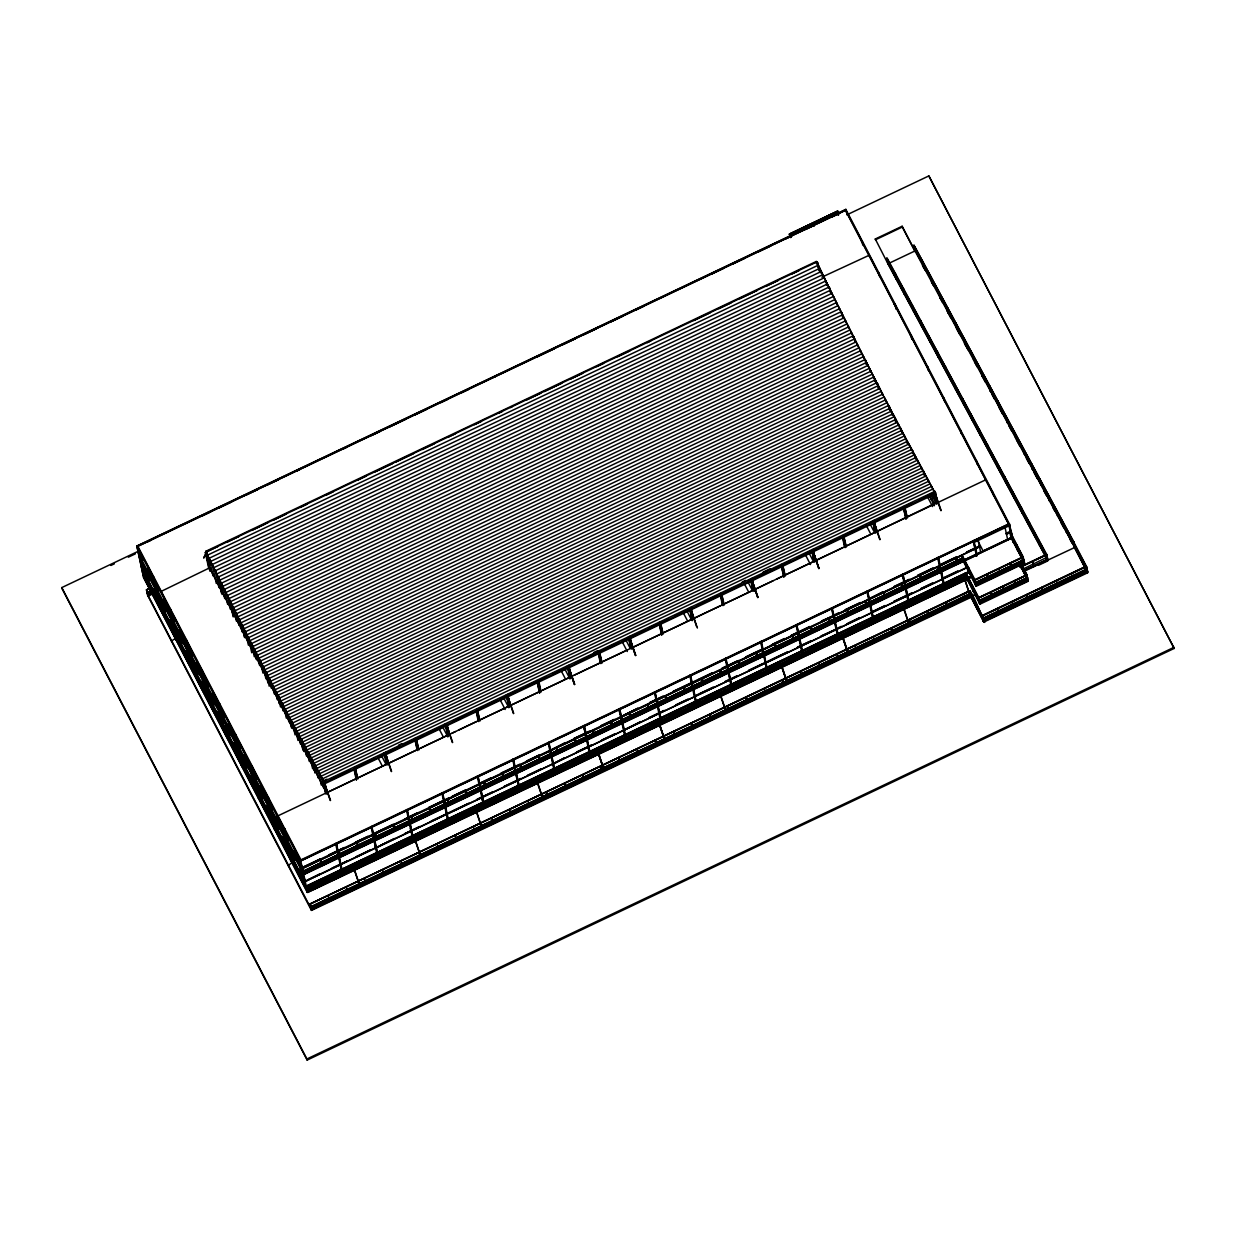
<?xml version="1.0" encoding="UTF-8"?>
<svg xmlns="http://www.w3.org/2000/svg" width="1236" height="1236" viewBox="0 0 1236 1236"><rect width="100%" height="100%" fill="white"/><g stroke="black" fill="none" stroke-linecap="round" stroke-linejoin="round"><path stroke-width="1.5" d="M203.724 557.699L206.412 552.739L203.863 557.992M972.037 576.47L307.131 892.114L143.53 577.336L136.81 546.018L845.841 209.378L1009.596 524.342L300.858 860.951L137.227 546.018M845.98 209.564L136.949 546.204L143.87 578.015L144.612 577.675L141.058 561.082M137.011 546.497L846.042 209.873M137.165 546.683L846.197 210.058M147.918 541.708L151.41 540.055M202.009 516.03L210.723 511.889M219.452 507.749L231.657 501.94M245.624 495.327L257.83 489.518M266.559 485.377L278.764 479.583M296.207 471.302L299.699 469.649M343.314 448.931L346.806 447.277M371.233 435.69L379.946 431.549M388.676 427.409L406.119 419.112M414.848 414.972L427.053 409.178M441.02 402.55L447.988 399.243M461.955 392.615L468.923 389.294M491.387 377.876L495.095 376.872M536.965 357.003L554.408 348.722M563.137 344.566L575.343 338.772M584.072 334.632L596.277 328.838M610.244 322.21L622.45 316.416M636.401 309.788L643.384 306.466M711.426 274.176L723.632 268.366M732.361 264.226L744.566 258.432M758.533 251.804L770.739 246.01M784.69 239.382L791.673 236.076M805.532 229.525L812.608 226.126M831.365 217.258L838.502 213.921M846.861 214.848L928.854 175.914L1174.2 648.421L307.146 1060.086L62.032 588.66L61.8 587.579L138.556 551.132M110.885 565.47L114.376 563.817M128.328 557.189L135.311 553.882M142.835 560.14L139.282 553.311L138.556 553.666L302.341 868.707L962.226 555.412M143.005 571.743L306.188 886.614M142.542 572.314L143.283 571.959L157.482 599.29M143.345 572.253L142.619 572.608L306.018 886.892L969.24 572.052M143.53 577.336L144.257 576.996L212.777 708.707M144.396 577.181L143.67 577.536L307.64 892.191L972.099 576.718M205.686 551.349L206.937 554.269L205.686 551.349L816.285 261.46L817.336 263.484M210.135 570.615L206.118 551.92L816.718 262.017L833.713 297.304M208.76 568.545L205.315 552.507L218.092 546.451M226.821 542.31L239.027 536.517M252.978 529.889L265.199 524.095M266.373 523.523L267.718 522.89M273.913 519.939L286.134 514.145M300.085 507.517L307.069 504.211M326.258 495.095L333.241 491.789M357.652 480.186L366.381 476.045M375.111 471.905L392.554 463.624M396.045 461.97L413.488 453.689M422.202 449.549L434.423 443.739M448.374 437.111L455.358 433.805M474.547 424.69L481.53 421.383M498.973 413.102L502.465 411.449M510.623 407.571L511.967 406.922M526.891 399.846L540.843 393.218M544.334 391.565L561.777 383.284M570.491 379.143L582.712 373.334M596.664 366.721L603.647 363.399M617.598 356.771L629.819 350.978M647.262 342.696L650.754 341.043M693.798 320.603L710.067 312.878M718.796 308.737L731.001 302.944M739.731 298.803L757.174 290.506M765.887 286.366L778.108 280.572M792.06 273.944L799.043 270.638M815.914 262.619L817.259 261.986L817.908 263.206L819.437 270.344M153.882 577.088L153.14 577.444L159.861 608.776L160.603 608.421M205.717 552.631L206.891 552.986L205.717 552.631L209.919 571.171M861.446 241.159L862.187 240.819L862.975 244.496M154.237 577.768L153.496 578.108L160.216 609.441L160.943 609.101L157.791 594.346M817.506 263.098L816.332 262.743L817.506 263.098L819.174 270.885M816.563 263.855L817.908 263.206M207.648 555.088L818.263 265.184M902.156 226.25L902.326 227.038L875.459 239.799L875.289 238.996L902.156 226.25L914.995 250.939L888.128 263.701L888.298 264.489L1047.865 560.866M819.792 268.336L209.193 558.239L217.026 574.802M147.053 590.035L147.795 595.706L146.42 589.85L150.112 588.042M146.806 590.035L150.298 588.382L146.42 589.85M210.723 561.391L821.322 271.487M150.699 590.777L147.424 592.909L150.885 591.117M150.73 590.916L147.393 592.77M152.909 592.09L147.702 594.717L311.626 909.773L310.452 904.304M147.841 594.902L153.079 592.415L147.594 595.319M822.852 274.624L212.252 564.528L226.142 593.357M147.903 595.412L153.14 592.925M972.67 596.509L311.472 910.438L148.057 596.154L151.549 594.501M821.894 277.158L869.093 255.296M213.782 567.664L824.381 277.76M215.311 570.785L825.911 280.881M216.841 573.906L827.44 284.002M1046.32 554.593L887.108 258.046L888.02 263.994L886.645 258.123L1046.676 554.423M913.929 245.176L914.887 251.232M1073.713 541.94L913.976 245.284L1073.543 541.662M902.326 227.038L915.165 251.727L914.146 245.562M218.355 577.011L828.954 287.107M221.507 593.249L217.953 577.691L218.741 577.32M829.356 287.416L828.553 287.787L829.742 288.22L829.356 287.416L830.546 292.963M887.695 260.781L1047.263 557.158L1022.435 569.348M914.563 248.019L1086.923 569.518L983.114 618.803L970.105 593.774M219.884 580.117L830.484 290.213L836.757 303.453M888.159 262.913L1047.773 559.475L1022.883 571.48M914.655 250.336L1074.563 547.316M221.399 583.207L831.998 293.318M170.228 608.514L169.487 608.869L176.207 640.202L176.933 639.846M877.792 272.584L878.518 272.244L879.661 276.601M222.928 586.297L833.527 296.408L845.81 321.731M224.442 589.387L835.042 299.483M896.409 279.583L895.467 273.527M921.902 260.966L923.277 266.837M836.556 302.557L225.956 592.461L241.221 623.67M227.47 595.52L838.07 305.616L875.613 380.75M923.076 266.435L922.334 260.765M839.584 308.676L228.984 598.579L235.211 611.635M230.499 601.638L841.098 311.735M233.218 616.903L230.097 602.318L230.885 601.947L233.619 613.643M233.218 615.837L230.483 603.106L231.286 602.735M841.083 313.218L841.886 312.832M231.997 604.682L842.612 314.778M903.439 289.332L904.814 295.188M931.681 282.441L930.739 276.37M844.111 317.806L233.511 607.71L244.218 629.649M176.485 637.822L171.402 641.051M235.025 610.739L845.625 320.835M904.613 294.801L903.871 289.116M236.524 613.767L847.123 323.863M186.559 639.954L185.833 640.294L192.893 672.307L191.657 662.743M894.122 304.01L894.864 303.67L896.054 309.201M186.172 640.974L186.914 640.619L189.278 651.681M894.478 304.689L895.219 304.334L896.007 308.027M238.023 616.779L848.638 326.876M239.537 619.777L850.136 329.888M851.635 332.886L241.035 622.774L253.164 647.401M911.828 304.921L913.219 310.792M938.696 292.175L940.086 298.031L939.128 291.974M242.534 625.771L853.134 335.868M244.496 637.467L242.132 626.467L242.92 626.096L245.269 636.015M852.732 336.563L853.922 336.964L853.118 337.351M244.481 636.401L242.519 627.239L243.307 626.868M913.002 310.39L912.261 304.72M244.033 628.753L854.632 338.865M245.516 631.735L856.131 341.831M247.015 634.701L857.614 344.798M248.513 637.668L859.113 347.764M921.608 326.381L920.665 320.325M948.475 313.635L947.533 307.563M860.596 350.715L249.996 640.619L281.128 701.832L283.059 710.824M251.495 643.57L862.095 353.666M252.978 646.505L863.578 356.601M202.905 671.38L202.163 671.72L208.884 703.052L209.626 702.712M910.468 335.45L911.21 335.095L912.338 339.452M203.26 672.044L202.519 672.399L209.239 703.732L209.965 703.377M254.461 649.441L865.061 359.537L882.967 395.026M255.914 658.803L254.06 650.136L254.863 649.765M256.068 658.448L254.446 650.893L255.249 650.522M255.945 652.361L866.544 362.457M928.638 336.115L930.013 341.986L929.055 335.914M955.505 323.368L956.88 329.224M257.428 655.281L868.027 365.377M869.511 368.282L258.911 658.185L265.014 670.638M956.664 328.838L955.922 323.168M260.394 661.09L870.994 371.186M261.862 663.979L872.477 374.091M263.345 666.868L873.945 376.965M875.428 379.854L264.813 669.742L276.756 693.411M938.402 357.59L937.46 351.518M963.895 338.973L965.27 344.829M266.296 672.616L876.896 382.727L885.161 399.274M267.841 682.442L265.894 673.326L266.682 672.956L268.629 680.99M876.494 383.438L877.297 383.052L878.472 388.521M268.227 683.184L266.281 674.083L267.069 673.697M876.88 384.18L877.668 383.809L878.842 389.263M267.764 675.489L878.363 385.586M965.069 344.442L964.327 338.757M269.232 678.348L879.831 388.444M219.236 702.805L218.509 703.145L225.57 735.157L226.312 734.802M926.815 366.876L927.541 366.52L928.329 370.213M218.865 703.825L219.591 703.485L220.78 709M927.154 367.54L927.896 367.2L928.684 370.877M270.699 681.19L881.299 391.302M272.167 684.033L882.767 394.129M946.807 373.179L945.849 367.123M973.674 360.433L972.717 354.361M273.635 686.876L884.234 396.972L897.537 423.052M275.103 689.703L885.702 399.8M887.17 402.612L276.555 692.515L292.731 723.941L295.08 734.91M278.023 695.327L888.622 405.439M279.166 703.238L277.621 696.053L278.424 695.667L279.552 703.964M889.024 405.779L888.22 406.15L889.395 406.505L889.024 405.779L889.796 409.363M279.475 698.139L890.074 408.235M280.943 700.936L891.542 411.032M953.821 382.913L955.212 388.784M980.689 370.167L982.064 376.022L981.121 369.966M282.395 703.717L892.995 413.828L916.262 458.34M283.847 706.498L894.447 416.609M954.995 388.382L954.254 382.712M285.3 709.279L895.899 419.375M235.582 734.23L234.855 734.586L241.561 765.903L242.302 765.563M943.145 398.301L943.887 397.946L944.675 401.638M235.937 734.91L235.195 735.25L241.916 766.583L241.854 762.55M286.752 712.044L897.351 422.156M288.204 714.81L898.804 424.906M289.641 717.56L900.241 427.656M963.601 404.373L962.659 398.316M989.094 385.756L990.469 391.627L989.526 385.555M290.815 725.547L289.255 718.286L290.043 717.915L291.974 725.903M899.854 428.382L901.029 428.722L900.225 429.108M291.572 728.097L289.626 718.997L290.414 718.626M901.693 430.406L291.093 720.31L323.909 781.384L326.428 793.141M292.53 723.045L903.145 433.141M293.983 725.779L904.582 435.875M295.419 728.498L906.019 438.595M296.856 731.218L907.456 441.314M970.631 414.122L972.006 419.977L971.048 413.905M998.873 407.231L997.915 401.159M298.293 733.921L908.893 444.018L924.605 473.326L314.006 763.215M299.73 736.625L910.329 446.721M301.167 739.313L911.766 449.41M302.789 749.449L300.781 740.055L301.569 739.669L303.562 747.904M303.16 750.159L301.151 740.75L301.939 740.364M912.539 450.476L911.38 450.151L912.539 450.476L913.358 454.23M251.928 765.656L251.186 766.011L258.262 798.008L258.988 797.668L252.268 766.335L251.541 766.675M302.604 742.002L913.203 452.098M959.847 430.406L960.573 430.051L961.361 433.743M304.025 744.675L914.64 454.786M305.462 747.347L916.061 457.444M979.02 429.711L980.395 435.582L979.453 429.51M1005.888 416.965L1007.263 422.82M306.883 750.005L917.498 460.116M308.32 752.662L918.92 462.774M1007.062 422.434L1006.32 416.764M309.742 755.32L920.341 465.416M311.163 757.962L921.762 468.058M312.584 760.588L923.199 470.7M314.145 770.43L312.198 761.33L312.986 760.959L314.917 772.963M988.8 451.171L987.842 445.115M1015.668 438.425L1014.71 432.353M315.427 765.841L926.027 475.937L934.694 492.391L920.542 466.312M316.849 768.452L927.448 478.548M318.255 771.048L928.869 481.159M268.258 797.081L267.532 797.436L274.253 828.769L274.979 828.414M975.837 461.152L976.564 460.812L977.352 464.489M319.676 773.643L930.275 483.755M321.082 776.239L931.697 486.335M322.503 778.819L933.103 488.915M995.814 460.904L997.189 466.775M1022.682 448.158L1024.057 454.014L1023.114 447.957M935.127 492.948L934.076 490.924L935.328 493.844L324.713 783.748L323.477 780.828L326.968 779.174M398.486 745.215L401.978 743.562M593.883 652.438L597.374 650.785M742.172 582.032L745.663 580.379M763.106 572.098L770.09 568.792M323.909 781.384L934.509 491.495M325.439 792.832L323.106 781.986L324.45 781.353L327.416 793.435M938.016 503.531L935.049 491.449L933.705 492.082L934.354 493.318M326.072 794.068L323.508 782.11L324.311 781.739L327.015 793.311M934.493 492.948L934.91 491.835L934.122 492.206L936.672 504.18M323.925 782.373L330.259 800.542M331.078 778.974L350.267 769.858M353.759 768.205L374.693 758.271M379.931 755.783L399.12 746.668M404.342 744.18L423.546 735.08M427.023 733.411L446.335 724.265L452.376 742.558M453.195 720.99L472.384 711.874M475.875 710.221L496.81 700.287M502.048 697.799L522.982 687.865M526.474 686.212L545.663 677.096M552.631 673.774L568.452 666.281L574.786 684.45M575.312 663.006L594.501 653.906M597.992 652.253L618.927 642.303M624.165 639.815L645.099 629.881M648.591 628.228L667.78 619.112M674.763 615.806L692.206 607.525M697.444 605.037L716.633 595.922M721.87 593.434L741.059 584.319M748.027 581.013L767.216 571.897M770.708 570.244L789.897 561.129M796.88 557.822L816.069 548.707M819.561 547.054L840.495 537.119M843.987 535.451L863.176 526.351M870.159 523.029L889.348 513.929M892.825 512.26L912.029 503.16M918.997 499.838L934.524 492.484M391.318 771.558L385.277 753.249M574.493 684.59L568.575 666.498M635.551 655.59L629.51 637.297L635.845 655.451M696.61 626.606L690.569 608.297M757.853 597.251L751.627 579.313L757.683 597.606M818.912 568.266L812.701 550.329L818.742 568.622M324.682 782.465L323.508 782.11M935.698 492.685L323.755 783.222L323.106 781.986M996.988 466.389L996.247 460.704M328.112 792.029L417.088 749.788M420.58 748.135L448.483 734.879M451.974 733.226L455.466 731.573M458.958 729.92L476.401 721.623M479.892 719.97L539.205 691.805M542.697 690.151L570.599 676.911M574.091 675.242L624.69 651.233M633.419 647.092L720.634 605.671M724.126 604.018L772.979 580.827M776.471 579.159L842.767 547.687M846.258 546.034L874.161 532.778M877.653 531.125L936.857 502.465M1005.594 482.38L1004.652 476.308M1031.087 463.763L1032.462 469.618L1031.504 463.546M275.334 829.093L274.593 829.433L267.888 798.116L268.614 797.761L272.569 816.193M284.604 828.522L283.878 828.862L290.584 860.194L291.325 859.839M992.168 492.577L992.91 492.237L993.698 495.914M1012.608 492.113L1013.999 497.969L1013.041 491.913M1040.867 485.223L1039.909 479.151M1021.013 507.702L1022.388 513.573L1021.446 507.502M1047.881 494.956L1049.256 500.812M1049.055 500.425L1048.313 494.755M291.449 863.13L288.127 865.54M969.812 578.139L307.625 892.531L300.58 860.055L1009.24 523.662L1013.196 542.094M136.81 546.018L300.425 860.781L1009.457 524.141M979.051 539.22L1004.883 526.953M973.953 542.48L1009.379 525.671M320.727 858.696L302.187 867.502L302.774 868.506M329.162 854.694L344.334 847.494M356.153 841.886L367.957 836.278M374.693 833.079L393.249 824.273M410.105 816.27L416.856 813.056M428.66 807.463L448.9 797.853M452.268 796.247L465.771 789.85M491.063 777.83L479.259 783.439L479.599 784.242M501.183 773.025L519.738 764.219M526.474 761.021L539.962 754.609M565.269 742.604L550.375 750.376M573.689 738.603L588.877 731.388M600.681 725.795L614.168 719.383M637.776 708.182L621.214 716.741M649.58 702.573L663.083 696.162M673.203 691.357L711.982 672.94M722.102 668.135L737.274 660.936M745.71 656.934L760.897 649.719M772.701 644.126L784.505 638.518M791.241 635.319L809.796 626.513M821.6 620.905L833.697 615.852M835.088 614.493L838.471 612.901M845.208 609.688L860.395 602.488M882.319 592.075L869.109 599.043M894.122 586.467L909.294 579.267M917.73 575.265L932.902 568.05M941.338 564.049L956.51 556.849M966.629 552.044L979.345 546.018L979.684 546.822L302.387 868.321M320.788 858.943L302.233 867.749L302.557 868.661M329.224 854.941L344.396 847.742M354.516 842.937L368.004 836.525M378.123 831.72L393.295 824.52M405.099 818.912L408.483 817.32M410.167 816.517L418.602 812.515M428.722 807.711L443.894 800.495M452.33 796.494L465.817 790.098M479.305 783.686L491.109 778.077M501.229 773.272L515.01 767.432M526.536 761.268L540.024 754.856M565.315 742.851L550.437 750.623M573.751 738.85L590.607 730.847M600.727 726.042L614.23 719.63M624.35 714.825L637.838 708.429M649.642 702.82L663.129 696.409M673.249 691.604L691.805 682.797M698.541 679.599L712.044 673.187M722.148 668.382L739.02 660.379M745.771 657.181L760.943 649.981M771.063 645.177L784.551 638.765M791.303 635.567L809.843 626.76M821.662 621.152L833.466 615.543M845.269 609.935L860.441 602.735M868.877 598.734L882.365 592.322M894.169 586.729L907.657 580.317M917.776 575.512L932.964 568.313M943.083 563.508L956.571 557.096M966.691 552.291L979.391 546.266M979.638 546.575L301.955 867.935L302.681 867.595L303.948 873.976L303.407 873.049L962.859 559.954L963.4 560.881L962.087 555.165M1006.552 534.06L1006.212 533.257L1010.476 531.233C1015.173 532.33 998.58 536.161 1010.832 532.036L1010.538 531.48M1030.793 529.163L1029.835 523.106M1057.661 516.416L1056.703 510.344M1010.461 532.515L1011.002 537.799M303.114 871.241L962.705 558.039M962.597 558.301L303.144 871.395L962.659 557.899L975.544 582.743M303.577 873.373L980.905 552.538M303.314 873.79L1011.79 537.32L1007.773 539.792M1012.269 537.274L303.299 874.207L1012.67 537.49L1011.295 531.635M1012.099 538L303.809 874.285L140.054 559.197M977.043 555.041L303.793 874.625L139.915 559.506M320.232 873.728L305.354 881.5M332.036 868.12L338.788 864.922M342.156 863.315L347.223 860.92M355.659 856.919L370.831 849.704M394.438 838.502L376.177 847.865M404.558 833.697L419.73 826.482M431.534 820.889L468.645 803.276M477.081 799.259L492.252 792.06M504.056 786.451L515.86 780.858M520.928 778.448L517.544 780.055L517.899 780.858M527.664 775.25L541.167 768.838M564.775 757.637L553.249 763.802M576.579 752.029L591.75 744.814M601.87 740.024L615.358 733.612M640.665 721.608L624.087 730.167M649.085 717.591L664.273 710.391M676.077 704.783L687.88 699.19M696.316 695.173L713.172 687.17M724.976 681.561L736.78 675.968M748.583 670.36L763.771 663.16M767.139 661.554L787.378 651.944M797.498 647.139L810.986 640.727M821.106 635.937L836.571 629.279M837.977 627.919L841.345 626.328M848.097 623.114L859.901 617.521M873.388 611.109L885.192 605.501M893.628 601.499L912.168 592.693M920.604 588.691L932.407 583.083M944.211 577.475L957.715 571.078M299.344 869.062L305.57 881.021L304.89 881.67L966.428 567.633M308.49 879.584L320.294 873.976M332.098 868.367L338.834 865.169M342.217 863.562L347.27 861.168M355.705 857.166L370.877 849.951M380.997 845.146L394.5 838.75M404.605 833.945L419.792 826.745M429.912 821.94L446.768 813.921M453.519 810.723L468.691 803.524M477.127 799.522L492.299 792.307M504.118 786.699L515.922 781.106M527.726 775.497L541.213 769.086M564.821 757.884L553.311 764.049M576.625 752.276L591.812 745.076M601.932 740.271L615.42 733.86M625.54 729.055L640.712 721.855M649.147 717.853L664.319 710.638M676.123 705.03L687.927 699.437M699.73 693.829L713.234 687.417M725.038 681.824L736.841 676.216M748.645 670.607L763.817 663.408M772.253 659.391L787.425 652.191M797.544 647.386L809.348 641.778M821.168 636.185L836.339 628.97M846.459 624.165L859.947 617.768M873.435 611.356L885.239 605.748M893.674 601.747L907.162 595.35M920.665 588.939L932.469 583.33M944.273 577.737L957.761 571.326M966.49 567.88L305.107 881.191M1016.255 544.674L1017.63 550.53L1016.888 544.86M979.654 603.678L978.912 598.008L965.857 572.932L305.987 886.212L307.362 892.083M306.219 886.212L968.947 571.495M1037.807 538.911L1039.182 544.767M1064.675 526.15L1066.05 532.005L1065.108 525.949M966.073 573.319L306.018 886.892M969.287 572.299L306.528 886.969L306.188 886.073M969.395 573.442L968.437 567.37L969.827 573.226M306.806 888.947L966.228 575.713L979.283 600.897L1027.518 578L1020.766 564.574M306.961 889.147L966.506 575.791L979.375 600.634M966.444 576.208L306.775 888.808M307.27 891.094L966.969 577.938L979.839 602.782M307.3 891.372L970.059 576.718M972.099 576.239L307.131 892.114M1038.982 544.381L1038.24 538.695M974.586 580.178L1023.161 556.957M1023.748 559.692L975.142 582.759L1023.779 559.831M975.729 584.798L1023.933 561.747M975.621 585.045L1024.196 561.824M963.261 561.592L962.025 555.026L975.065 580.101L975.807 585.787L1024.474 562.674L1022.883 557.405M975.93 585.478L1024.165 562.581L1011.002 537.305M987.672 579.669L987.131 574.385M999.924 574.338L999.182 568.653M1011.79 568.22L1011.048 562.534L1012.423 568.405M962.751 560.202L976.1 586.281L1024.335 563.384L1022.883 556.864M310.035 903.98L969.487 590.885C972.655 590.128 990.901 640.31 982.543 615.528M1019.978 566.907L1046.629 554.84M975.992 594.114L311.194 909.99L309.819 904.119L969.704 590.823L970.924 597.39M1020.024 567.061L1046.629 554.3L1048.02 560.171L1047.464 559.228L1022.682 571.001M1074.455 547.61L1073.497 541.538L1086.552 566.629L1087.711 572.098L983.485 621.584M969.905 591.225L309.819 904.119M1021.848 566.613L1046.846 554.701M969.889 591.72L969.055 591.132L970.43 596.988M1021.693 567.834L1028.167 581.275L979.932 604.188L966.598 578.108M970.275 594.099L310.823 907.193L970.075 593.62L983.083 618.649M970.337 593.697L310.622 906.714M311.117 909.001L970.801 595.845L983.671 620.673M1022.713 571.14L1047.773 559.475M970.461 596.154L983.763 622.079L1087.572 572.809L1074.223 546.714L1087.479 571.403L983.3 620.858M970.832 595.984L311.287 909.325L970.523 595.752L983.593 621.291M329.579 900.766L328.189 895.884M347.749 892.145L346.343 887.263M365.902 883.524L364.512 878.642M384.072 874.903L382.666 870.02M402.225 866.282L400.835 861.399M420.394 857.645L418.989 852.778M438.548 849.024L437.158 844.157M456.717 840.403L455.311 835.536M474.871 831.782L473.481 826.915M493.04 823.161L491.634 818.294M511.194 814.539L509.804 809.657M529.363 805.918L527.957 801.036M547.1 797.498L546.343 791.828L547.517 797.297M565.254 788.877L564.512 783.207L565.686 788.676M583.423 780.256L582.666 774.586L583.84 780.055M601.577 771.635L600.835 765.949L602.009 771.434M598.1 752.77L604.311 770.708L598.394 752.631M619.746 763.014L618.989 757.328L620.163 762.797M637.9 754.377L637.158 748.707L638.332 754.176M656.069 745.756L655.312 740.086L656.486 745.555M659.777 725.578L665.37 741.724L659.947 725.223M674.223 737.135L673.481 731.465L674.655 736.934M692.392 728.514L691.635 722.844L692.809 728.313M710.545 719.893L709.804 714.223L710.978 719.692M728.715 711.272L727.958 705.601L729.132 711.071M746.868 702.651L746.127 696.98L747.301 702.45M765.038 694.029L764.281 688.359L765.455 693.829M783.191 685.408L782.45 679.723L783.624 685.207M782.079 667.239L787.502 683.74L781.785 667.378M801.361 676.787L800.82 671.503M819.514 668.151L818.974 662.882M837.684 659.53L837.143 654.261M842.519 636.447L848.56 654.756L842.226 636.586M855.837 650.909L855.297 645.64M874.007 642.287L873.466 637.004M892.16 633.666L891.62 628.382M910.329 625.045L909.789 619.761M928.483 616.424L927.942 611.14M946.652 607.803L946.112 602.519M964.806 599.182L964.265 593.898M1024.397 571.14L1074.872 547.409L1073.497 541.538M1038.41 565.362L1047.046 561.252M978.387 597.93L1026.992 574.848M979.097 600.557L1027.317 577.506M979.005 600.82L1027.58 577.583L1020.735 564.419M1079.492 554.099L1080.867 559.954L1079.692 554.485M979.53 602.55L1027.765 579.638M979.468 602.952L1028.043 579.73M979.731 603.029L1027.95 579.978L1019.515 563.415M991.504 597.56L990.963 592.291M1003.771 592.229L1003.029 586.559M1015.621 586.111L1014.88 580.441L1016.255 586.312M1027.888 580.781L1026.946 574.709L978.279 597.822L979.453 603.292L1028.321 580.58M1086.12 566.289L982.326 615.574L983.763 622.079M982.311 616.115L1086.552 566.629M982.914 618.309L1086.707 569.024M982.852 618.711L1086.985 569.116M983.362 620.457L1087.17 571.171M983.269 620.704L1087.448 571.248M983.717 620.997L982.11 615.729L1086.336 566.242L1087.711 572.098M998.116 614.153L997.375 608.483L998.533 613.952M1012.948 607.108L1012.191 601.438L1013.365 606.907M1027.765 600.078L1027.023 594.408L1028.197 599.877M1042.597 593.033L1041.855 587.363L1043.03 592.832M1057.861 585.787L1056.456 580.92M1072.678 578.757L1071.288 573.875M307.146 1060.086L306.914 1058.989L1173.968 647.34M970.554 596.555L964.466 578.834M848.73 654.4L842.643 636.664M787.656 683.384L782.203 667.455M629.34 637.652L635.428 655.374M308.506 753.558L324.095 782.28M926.027 475.937L923.385 471.58L924.157 475.227M1086.336 566.783L913.667 245.655M914.192 248.189L1074.64 546.729M922.458 265.276L925.192 270.36M931.573 282.225L933.396 285.609M939.793 297.459L942.527 302.542M947.085 311.009L950.731 317.791M957.112 329.641L959.847 334.724M964.404 343.191L968.051 349.958M974.432 361.824L977.166 366.891M981.724 375.358L985.37 382.14M991.766 393.99L994.501 399.074M999.059 407.54L1002.705 414.323M1009.086 426.173L1011.82 431.256M1016.378 439.722L1020.024 446.49M1026.405 458.355L1029.14 463.438M1033.698 471.905L1037.344 478.672M1043.725 490.522L1046.475 495.605M1052.856 507.471L1054.679 510.854M1061.06 522.704L1063.794 527.787M1070.175 539.638L1071.998 543.021M887.34 260.95L1046.907 557.328M887.788 263.083L1047.695 560.062M919.831 464.983L914.825 455.682L915.582 459.159M288.884 721.978L286.937 712.94L305.647 748.243M901.894 431.302L909.093 444.914M898.263 424.427L903.331 434.037M288.39 715.706L282.58 704.613M890.275 409.131L892.5 415.528M279.676 699.035L284.033 707.394L286.35 718.209M1174.2 648.421L928.854 175.914M1086.12 566.83L1087.294 572.299M1074.146 544.412L1086.892 569.363M1074.238 546.729L1087.572 572.809M875.289 238.996L888.298 264.489M1032.802 561.36L1033.543 567.03L1032.369 561.561M1009.163 524.667L845.532 209.734M845.115 209.734L1008.87 524.682M1023.099 557.359L1009.951 532.438L1011.218 538.185M1023.64 559.939L1010.538 535.173L1023.686 560.093L975.436 582.99L962.396 557.807M1011.357 537.135L1024.227 561.978M1011.033 537.459L1023.871 562.148M1021.029 563.477L1027.147 575.111L978.479 598.209L965.44 573.133L966.799 579.483L966.397 578.695M1020.642 563.508L1026.931 575.25M1020.364 564.589L1027.24 577.907M1019.113 563.431L1027.997 580.487M1010.816 563.137L1011.99 568.606M1014.663 581.044L1015.822 586.513M813.52 223.098L814.091 226.358M978.047 541.244L983.238 551.225M980.642 552.106L977.908 538.958M973.829 540.472L976.95 554.052M973.813 541.383L973.474 540.58L976.795 555.736M973.103 540.827L976.61 556.246M975.065 548.042L975.405 548.846M976.347 554.006L976.687 554.825M986.699 574.585L987.873 580.055M990.53 592.492L991.705 597.961M891.728 411.928L885.888 400.696L887.355 403.508M932.438 493.967L935.976 500.765M932.547 494.462L936.085 501.26M961.809 555.072L962.767 561.19M974.849 580.256L976.1 586.281M962.334 558.224L975.992 584.875M975.698 584.643L976.239 585.586M929.132 495.481L934.431 505.694M962.55 560.804L962.968 561.577L961.593 555.227L974.632 580.317L1023.3 557.204L1010.26 532.113L1011.434 537.598M927.294 496.362L932.608 506.559M791.38 237.389L789.619 233.959L790.407 237.606M965.64 572.979L978.696 598.162M965.625 574.014L965.223 573.226L966.598 579.097M956.587 558.085L957.56 563.168M980.071 603.477L966.691 577.861L307.239 890.94L307.779 891.882L306.621 886.413M982.527 616.069L969.271 591.024L970.646 597.39L970.229 596.602L964.636 578.479M960.434 575.991L961.392 581.075M938.418 557.297L945.138 588.614M938.402 558.208L938.047 557.39L945.107 589.541L944.767 588.722M937.676 557.637L944.397 588.969M939.654 564.852L939.993 565.671M940.936 570.816L941.276 571.635M938.433 566.721L939.391 571.789M942.527 578.278L942.867 579.097M904.52 505.941L907.487 518.023M903.176 506.59L906.142 518.672M942.265 584.613L943.238 589.696M920.264 575.343L921.237 580.41M924.111 593.234L925.069 598.317M903.006 574.107L910.067 606.103L908.136 598.054M902.975 575.018L902.697 574.462M873.991 520.433L876.957 532.531M872.647 521.082L875.613 533.164M904.242 581.662L904.582 582.48M905.509 587.641L905.864 588.444M902.11 583.964L903.068 589.031M869.897 523.6L874.315 532.113M907.116 595.103L907.456 595.906M909.356 605.532L909.696 606.351L902.805 574.616M908.985 605.779L902.265 574.446L903.053 578.139M866.235 525.346L870.654 533.844M905.942 601.855L906.915 606.938M883.941 592.585L884.914 597.652M887.788 610.491L888.746 615.559M867.579 590.916L874.3 622.249M866.853 591.271L873.574 622.589M870.098 604.45L870.391 605.007M871.704 611.913L871.998 612.469M865.787 601.206L866.745 606.289M872.817 617.135L873.11 617.691M873.945 622.357L874.223 622.913M869.619 619.112L870.592 624.18M847.618 609.827L848.591 614.91M812.933 549.433L815.899 561.515M851.465 627.733L852.423 632.801M808.838 552.6L813.257 561.098M805.177 554.331L810.476 564.543M832.168 607.726L839.244 639.738L838.101 635.381M831.859 608.081L838.703 639.568M831.442 608.081L838.502 640.078L837.359 635.721M834.686 621.26L834.733 621.507M829.464 618.448L830.422 623.531M837.405 633.944L837.699 634.501M838.518 639.166L838.811 639.723M833.296 636.355L834.269 641.422M782.403 563.925L785.37 576.007M781.059 564.558L784.026 576.64M811.295 627.069L812.268 632.152M815.142 644.976L816.1 650.059M796.757 624.551L803.477 655.868M796.679 625.215L803.168 656.223M796.03 624.891L802.736 656.223M799.275 638.085L799.615 638.888M801.994 650.754L802.334 651.573M793.141 635.69L794.099 640.773M796.973 653.597L797.946 658.68M751.874 578.417L754.841 590.499M750.53 579.051L753.496 591.148M747.78 581.584L752.199 590.082M744.118 583.33L748.537 591.828M761.345 641.36L768.05 672.693M761.33 642.272L760.974 641.469L768.035 673.605L767.695 672.801M760.603 641.7L767.68 673.713L766.536 669.356M763.848 654.895L764.203 655.698M765.455 662.357L765.795 663.16M766.567 667.579L766.923 668.382M721.345 592.909L724.311 605.007M725.918 658.17L732.639 689.503M725.903 659.097L725.563 658.278L732.624 690.414L732.284 689.611M725.192 658.525L731.913 689.858M727.154 665.74L727.51 666.544M728.437 671.704L728.792 672.523M730.043 679.167L730.383 679.97M731.156 684.389L731.511 685.192M690.816 607.417L693.782 619.499M689.472 608.05L692.438 620.132M686.722 610.569L691.14 619.082M683.06 612.314L687.479 620.812M690.507 674.995L697.228 706.312M690.491 675.907L690.198 675.335M689.781 675.335L696.501 706.668M660.287 621.909L663.253 633.991M691.743 682.55L692.098 683.369M658.942 622.542L661.909 634.624M693.025 688.514L693.365 689.333M694.632 695.976L694.972 696.795M696.857 706.42L697.212 707.239L690.321 675.505M628.413 637.034L631.38 649.116M655.095 691.805L661.816 723.137M655.08 692.716L654.786 692.16M654.369 692.145L661.075 723.477M625.663 639.568L630.082 648.066M656.671 700.179L656.378 699.622M657.614 705.339L657.954 706.142M622.002 641.299L627.301 651.511M659.56 713.605L659.267 713.048M661.445 723.23L661.801 724.049L654.91 692.314M599.213 650.893L602.195 662.975M619.684 708.614L626.405 739.947M618.942 708.97L625.663 740.287M622.202 722.148L622.249 722.396M624.922 734.833L625.2 735.389M626.034 740.055L626.328 740.611M568.684 665.385L571.665 677.467M567.339 666.034L570.321 678.116M564.605 668.552L569.904 678.765M560.943 670.298L565.362 678.796M584.273 725.424L590.978 756.756M584.195 726.104L590.669 757.112M585.509 732.994L585.849 733.798M589.495 751.642L589.85 752.461M590.252 757.112L583.531 725.779L584.319 729.472M536.81 680.526L539.792 692.608M548.846 742.249L555.567 773.581M548.784 742.913L555.258 773.921M548.12 742.589L554.84 773.921M551.364 755.783L551.704 756.587M554.083 768.452L554.423 769.271M506.281 695.018L509.247 707.1M503.546 697.552L508.846 707.749M499.869 699.282L505.184 709.495M520.294 765.238L521.252 770.322M513.434 759.058L520.155 790.391M513.419 759.97L513.079 759.167L520.14 791.303L519.784 790.499M512.708 759.414L519.414 790.731M524.126 783.145L525.099 788.213M515.953 772.593L516.293 773.396M518.672 785.277L519.012 786.081M477.096 708.877L480.062 720.959M502.125 773.86L503.098 778.943M505.957 791.766L506.93 796.834M483.971 782.481L484.929 787.564M478.023 775.868L484.744 807.201M478.008 776.795L477.714 776.223M477.281 776.223L484.002 807.556M487.803 800.387L488.776 805.455M480.541 789.402L480.881 790.221M445.223 724.002L448.189 736.084M482.133 796.865L482.473 797.668M483.261 802.087L483.6 802.89M443.369 728.236L447.787 736.733M484.373 807.309L484.713 808.112L477.822 776.378M438.811 728.282L443.23 736.78M465.802 791.102L466.775 796.185M469.634 809.008L470.607 814.091M416.038 737.861L419.004 749.943M447.648 799.723L448.606 804.806M414.693 738.495L417.66 750.592M442.612 792.693L449.317 824.01M442.581 793.605L442.303 793.048M441.87 793.033L448.591 824.366M443.848 800.248L444.188 801.067M451.48 817.629L452.453 822.712M445.115 806.212L445.47 807.031M446.721 813.674L447.061 814.493M448.127 819.468L448.189 819.715M429.479 808.344L430.452 813.427M433.311 826.251L434.284 831.334M385.508 752.353L388.475 764.451M384.164 753.002L387.131 765.084M381.414 755.52L385.833 764.033M411.325 816.965L412.283 822.048M407.185 809.503L413.905 840.835M406.459 809.843L413.179 841.175M377.752 757.266L382.171 765.764M408.421 817.073L408.714 817.629M409.703 823.037L409.997 823.593M415.157 834.872L416.13 839.955M411.31 830.499L411.603 831.055M412.422 835.721L412.716 836.278M413.55 840.943L413.828 841.5M393.156 825.602L394.129 830.669M396.988 843.493L397.961 848.576M354.979 766.861L357.946 778.943M371.773 826.312L378.494 857.645M371.047 826.668L377.752 857.985M375.002 834.223L375.96 839.29M373.009 833.883L373.303 834.439M374.292 839.847L374.338 840.094M378.834 852.114L379.807 857.197M377.011 852.531L377.304 853.087M378.123 857.753L378.479 858.557L371.696 826.977M206.659 551.874L207.308 553.11L205.964 553.743L205.315 552.507M356.833 842.844L357.807 847.911M323.477 780.828L326.628 792.585M325.377 790.669L209.548 567.88L160.804 591.565M360.665 860.75L361.638 865.818M336.362 843.122L343.083 874.455M336.285 843.802L342.774 874.81M335.62 843.477L342.341 874.81M338.896 850.862L340.271 856.733L339.282 852.685M338.463 851.063L339.637 856.548M337.598 850.692L337.938 851.511M342.727 868.769L344.102 874.64L343.129 870.592M342.31 868.97L343.484 874.439M341.599 869.341L341.939 870.159M320.51 860.086L321.484 865.169M324.342 877.993L325.315 883.06M137.536 545.663L301.09 860.132M147.269 568.684L158.826 590.885M163.26 599.429L171.248 614.802M173.025 618.216L174.801 621.631M179.251 630.175L192.569 655.791M196.122 662.62L208.56 686.536M212.098 693.365L224.535 717.282M228.088 724.111L240.526 748.027M244.079 754.856L256.501 778.773M260.054 785.602L272.492 809.518M276.045 816.347L288.482 840.264M293.813 850.507L301.8 865.88M138.834 553.481L139.158 554.377M144.998 567.818L157.435 591.735M160.989 598.564L172.53 620.766M176.98 629.309L188.521 651.511M192.955 660.055L204.496 682.257M208.946 690.8L220.487 713.002M225.817 723.245L239.135 748.877M241.808 753.991L254.23 777.907M256.006 781.322L270.221 808.653M271.178 810.662L286.211 839.398M287.988 842.813L303.083 871.843M149.262 580.41L142.155 566.737L141.429 567.092L304.89 881.67M153.712 588.939L157.266 595.783M159.027 599.197L165.253 611.156M169.687 619.684L182.125 643.601M185.678 650.43L198.115 674.346M201.669 681.175L206.984 691.418M208.76 694.848L214.091 705.092M217.644 711.921L222.974 722.164M224.751 725.594L230.081 735.837M233.635 742.666L238.965 752.909M240.742 756.324L246.953 768.282M250.506 775.126L262.944 799.028M266.497 805.857L278.919 829.773M282.472 836.602L294.91 860.519M141.661 566.66L141.707 566.907M159.259 602.705L173.473 630.036M178.803 640.279L189.463 660.781M194.794 671.024L205.439 691.527M208.992 698.355L221.429 722.272M226.76 732.515L238.301 754.717M242.75 763.261L254.292 785.463M257.845 792.291L270.282 816.208M273.82 823.037L286.258 846.954M290.707 855.497L302.248 877.699M142.789 571.789L143.113 572.685M216.331 715.536L230.607 743.16M232.322 746.281L245.64 771.897M248.297 777.027L261.63 802.643M263.407 806.057L277.606 833.388M279.382 836.803L293.596 864.134M295.373 867.548L307.81 891.465M143.839 576.671L144.38 577.598M146.837 590.175L148.057 596.154M61.8 587.579L306.914 1058.989M877.081 383.623L874.146 377.861L874.918 381.538M869.711 369.178L871.179 372.082M866.745 363.353L868.228 366.273M256.146 653.257L259.096 659.082M844.312 318.703L865.262 360.433L866.065 364.203M254.307 656.733L251.68 644.466L257.613 656.177L259.622 665.509M862.28 354.562L863.779 357.498M242.719 626.667L248.699 638.564L251.742 652.778M853.319 336.764L854.818 339.745M242.132 626.467L242.519 627.239M230.097 602.318L230.483 603.106M835.227 300.379L838.271 306.513M218.911 587.563L215.497 571.681L229.17 599.475M829.155 288.003L816.718 262.017M217.953 577.691L219.143 578.124L220.332 583.655M827.626 284.898L826.096 281.777L826.853 285.315M206.118 551.92L212.438 565.424L216.315 583.5M206.304 552.816L209.378 559.135L212.947 575.806M934.818 492.345L941.152 510.499M940.859 510.638L935.142 494.276L936.641 501.43M880.094 539.499L873.759 521.329L879.8 539.638M904.196 609.255L909.619 625.771L903.902 609.394M812.824 550.545L819.035 568.483M751.751 579.529L757.977 597.467M690.692 608.514L697.413 628.043M720.387 694.431L726.428 712.739L720.094 694.57M659.653 725.362L665.246 741.507M568.776 668.212L574.369 684.358M597.977 752.554L604.188 770.491M513.728 713.435L507.393 695.265L513.434 713.574M537.83 783.191L543.253 799.707L537.536 783.33M446.335 724.265L452.67 742.419M476.277 810.615L482.195 828.692L475.984 810.754M385.4 753.466L391.611 771.418M415.713 841.175L421.136 857.676L415.42 841.314M324.218 782.233L330.553 800.403M354.655 870.159L360.078 886.675L353.867 868.723M1046.629 554.3L1047.587 560.371L1046.413 554.361M1024.474 562.674L1023.099 556.818L974.432 579.916L975.606 585.385M1026.73 574.771L1028.167 581.275M1026.513 574.925L1027.688 580.395M1020.905 564.188L1021.461 568.436L1020.488 564.404M1013.551 542.759L1009.395 523.848L300.425 860.781M1008.885 523.77L1012.222 538.911M1008.653 524.203L1012.021 539.421M1004.775 526.196L1007.664 539.622M985.818 479.769L277.513 816.054M974.864 579.715L976.038 585.184M978.696 597.621L979.87 603.091M978.479 597.668L979.932 604.188M965.919 573.056L967.232 578.788M969.75 590.962L971.079 596.694M965.857 572.932L967.093 579.483M911.009 335.605L911.797 339.297M935.049 491.449L937.614 503.407M934.91 491.835L935.683 495.451M934.092 493.89L936.038 502.944M933.396 494.323L935.297 503.191M931.882 495.25L933.906 504.674M930.198 495.358L930.986 499.05M924.744 475.381L923.972 471.735L922.798 471.441L923.601 471.055L924.373 474.701M906.22 439.491L907.008 443.183M861.986 241.329L862.774 245.006M900.642 428.011L901.43 431.642M894.648 417.505L895.806 422.913M889.395 406.505L890.167 410.105M888.808 406.32L889.58 409.919M845.841 209.378L846.984 213.751M905.293 509.556L906.853 516.803M903.562 508.398L905.895 519.244M838.641 214.693L837.853 211.047L789.186 234.16L837.637 211.109L838.41 215.296M838.209 214.909L837.421 211.263L789.34 234.407M866.652 364.404L865.849 360.618L864.675 360.232L865.463 359.861L866.204 363.322M853.52 336.192L855.096 342.465M841.484 312.044L842.658 317.513M819.978 269.232L820.781 272.94M874.377 522.256L876.324 531.295M810.352 226.868L810.121 226.559M873.033 522.89L874.98 531.928M817.506 264.149L818.263 267.702M816.285 261.46L816.486 262.356M867.517 591.58L874.115 622.759M846.428 547.023L843.462 534.941L845.795 545.787M842.767 536.81L845.084 547.656M842.504 537.382L844.451 546.42M774.941 243.677L774.694 243.368M813.319 551.241L814.864 558.471M812.237 551.302L814.555 562.148M811.975 551.874L813.921 560.912M739.282 260.178L739.53 260.487M783.176 567.54L784.721 574.771M781.446 566.366L783.779 577.227M703.871 276.988L704.103 277.312M752.26 580.225L754.578 591.071M750.916 580.874L752.848 589.912M721.731 594.717L723.276 601.963M720.634 594.794L722.967 605.64M720.387 595.366L722.318 604.404M691.588 611.032L693.133 618.263M689.858 609.858L692.175 620.704M690.97 680.866L691.758 684.543M597.869 327.756L597.621 327.432M660.673 623.716L662.604 632.755M659.329 624.35L661.646 635.196M632.724 648.483L629.757 636.401L631.689 645.439M628.8 638.842L630.731 647.88M562.442 344.566L562.21 344.257M619.607 709.279L626.204 740.457M619.344 710.808L620.132 714.485M600.001 654.508L601.546 661.739M598.518 652.762L600.85 663.624M598.27 653.334L600.202 662.388M526.799 361.066L527.03 361.375M569.085 667.193L571.017 676.246M567.741 667.842L570.059 678.688M538.803 681.113L541.121 691.975M538.541 681.685L540.487 690.739M537.212 682.334L539.529 693.18M456.208 395.01L455.96 394.686M510.592 706.467L507.625 694.385L509.572 703.423M506.667 696.826L508.614 705.864M514.686 768.622L516.262 775.992M477.868 712.492L479.429 719.723M476.401 710.746L478.718 721.592M476.138 711.318L478.085 720.356M479.661 787.286L480.449 790.963M482.025 798.332L482.812 802.025M447.216 724.605L449.533 735.451M446.953 725.177L448.9 734.215M445.609 725.81L447.942 736.671M442.411 793.203L449.008 824.366M416.424 739.669L417.984 746.899M415.08 740.318L417.026 749.356M349.958 445.454L349.726 445.13M407.123 810.167L413.72 841.345M408.035 817.228L408.822 820.905M410.414 828.274L411.202 831.967M386.281 755.968L387.841 763.215M384.55 754.81L386.497 763.848M314.299 461.955L314.547 462.264M374.601 843.246L375.389 846.938M355.365 768.668L357.312 777.707M354.284 768.73L356.601 779.576M354.021 769.302L356.354 780.148M278.888 478.765L279.135 479.074M325.053 788.259L326.211 793.682M321.283 777.135L323.554 787.765M318.455 771.944L321.283 785.138M315.613 766.737L318.007 777.846M312.785 761.484L315.118 772.407M312.631 768.761L309.927 756.216L304.226 745.571L306.466 756.046M307.084 750.901L309.355 761.515M301.352 740.21L303.778 751.488M298.494 734.817L300.487 744.118M295.605 729.394L297.984 740.457M243.708 495.883L243.477 495.574M290.228 720.279L291.789 727.54M279.181 698.201L280.34 703.593M278.208 696.223L280.526 707.007M275.288 690.6L277.219 699.591M272.353 684.929L274.299 693.952M269.433 679.244L271.364 688.298M266.482 673.512L269.216 686.258M263.531 667.764L265.894 678.765M260.58 661.986L262.959 673.079M302.14 868.321L303.515 874.176M255.651 652.407L256.856 658.062M254.647 650.337L256.671 659.777M245.717 632.631L248.421 645.254M243.121 628.506L245.083 637.652M286.134 834.717L284.96 829.186L284.218 829.541L290.939 860.859L291.665 860.519L288.9 847.618M239.722 620.673L242.117 631.859M284.419 829.032L291.124 860.349M236.709 614.663L238.965 625.169M233.712 608.606L236.385 621.105M230.684 602.519L233.419 615.281M227.656 596.416L230.452 609.441M208.297 512.708L208.065 512.399M224.628 590.283L227.656 604.389M273.759 821.724L274.933 827.255M268.073 797.591L274.794 828.923M221.599 584.103L224.689 598.548M221.12 587.347L221.908 591.024M218.556 577.907L222.109 594.531M207.679 554.887L209.595 563.801M251.727 766.165L258.448 797.498M237.111 740.441L238.702 747.811M239.49 751.488L241.066 758.858M235.782 736.579L242.101 766.073M221.97 714.532L222.758 718.224M219.05 703.315L225.771 734.647M203.646 673.898L204.434 677.575M206.814 688.637L209.579 701.538M202.704 671.89L209.425 703.222M190.066 655.358L190.869 659.051M186.373 640.464L193.094 671.781M175.713 633.156L170.568 609.193L169.842 609.549L176.563 640.866L176.501 636.834M170.429 610.878L176.748 640.356M155.412 583.299L157.003 590.669M154.083 579.452L160.402 608.931M137.69 545.848L139.081 551.874M137.52 546.575L137.181 545.771L144.226 578.247M138.726 551.194L140.332 559.305M143.206 572.129L144.241 577.907M972.284 585.277L973.226 591.333L972.284 585.277M976.116 603.168L977.073 609.24L976.116 603.168M956.17 558.301L957.344 563.77L956.17 558.301M960.001 576.192L961.175 581.662L960.001 576.192M938 566.922L939.175 572.392L938 566.922M941.847 584.813L943.006 590.283L941.847 584.813M919.847 575.543L921.021 581.013L919.847 575.543M923.678 593.45L924.852 598.919L923.678 593.45M901.677 584.164L902.852 589.634L901.677 584.164M905.524 602.071L906.683 607.54L905.524 602.071M883.524 592.786L884.698 598.255L883.524 592.786M887.355 610.692L888.529 616.161L887.355 610.692M865.355 601.407L866.529 606.876L865.355 601.407M869.202 619.313L870.36 624.783L869.202 619.313M847.201 610.028L848.375 615.497L847.201 610.028M851.032 627.934L852.207 633.404L851.032 627.934M668.691 294.122L668.691 294.122M829.032 618.649L830.206 624.118L829.032 618.649M832.879 636.555L834.037 642.025L832.879 636.555M810.878 627.27L812.052 632.739L810.878 627.27M814.709 645.177L815.884 650.646L814.709 645.177M633.28 310.931L633.28 310.931M792.709 635.891L793.883 641.376L792.709 635.891M796.556 653.798L797.714 659.267L796.556 653.798M774.972 644.311L776.146 649.781L774.972 644.311M774.555 644.528L775.729 649.997L774.555 644.528M778.819 662.218L779.993 667.687L778.819 662.218M778.386 662.419L779.561 667.888L778.386 662.419M756.818 652.948L757.992 658.417L756.818 652.948M756.386 653.149L757.56 658.618L756.386 653.149M760.65 670.839L761.824 676.308L760.65 670.839M760.233 671.04L761.391 676.509L760.233 671.04M738.649 661.569L739.823 667.038L738.649 661.569M738.232 661.77L739.406 667.239L738.232 661.77M742.496 679.46L743.67 684.929L742.496 679.46M742.063 679.661L743.238 685.146L742.063 679.661M720.495 670.19L721.669 675.659L720.495 670.19M720.063 670.391L721.237 675.86L720.063 670.391M724.327 688.081L725.501 693.566L724.327 688.081M723.91 688.298L725.068 693.767L723.91 688.298M702.326 678.811L703.5 684.28L702.326 678.811M701.909 679.012L703.068 684.481L701.909 679.012M706.173 696.718L707.347 702.187L706.173 696.718M705.741 696.919L706.915 702.388L705.741 696.919M684.172 687.432L685.347 692.902L684.172 687.432M683.74 687.633L684.914 693.102L683.74 687.633M688.004 705.339L689.178 710.808L688.004 705.339M687.571 705.54L688.746 711.009L687.571 705.54M666.003 696.053L667.177 701.523L666.003 696.053M665.586 696.254L666.745 701.724L665.586 696.254M669.85 713.96L671.024 719.429L669.85 713.96M669.418 714.161L670.592 719.63L669.418 714.161M647.849 704.674L649.024 710.144L647.849 704.674M647.417 704.875L648.591 710.345L647.417 704.875M651.681 722.581L652.855 728.05L651.681 722.581M651.248 722.782L652.423 728.251L651.248 722.782M629.68 713.296L630.854 718.765L629.68 713.296M629.263 713.496L630.422 718.966L629.263 713.496M633.527 731.202L634.701 736.671L633.527 731.202M633.095 731.403L634.269 736.872L633.095 731.403M611.526 721.917L612.701 727.386L611.526 721.917M611.094 722.118L612.268 727.587L611.094 722.118M615.358 739.823L616.532 745.293L615.358 739.823M614.925 740.024L616.1 745.493L614.925 740.024M593.357 730.538L594.531 736.007L593.357 730.538M592.94 730.754L594.099 736.223L592.94 730.754M597.204 748.444L598.379 753.914L597.204 748.444M596.772 748.645L597.946 754.115L596.772 748.645M420.781 411.82L420.781 411.82M575.203 739.159L576.378 744.644L575.203 739.159M574.771 739.375L575.945 744.845L574.771 739.375M579.035 757.065L580.209 762.535L579.035 757.065M578.602 757.266L579.777 762.736L578.602 757.266M557.034 747.795L558.208 753.265L557.034 747.795M556.617 747.996L557.776 753.466L556.617 747.996M385.369 428.629L385.369 428.629M560.881 765.687L562.056 771.156L560.881 765.687M560.449 765.887L561.623 771.372L560.449 765.887M538.881 756.417L540.055 761.886L538.881 756.417M538.448 756.617L539.622 762.087L538.448 756.617M542.712 774.308L543.886 779.777L542.712 774.308M542.28 774.524L543.454 779.993L542.28 774.524M520.711 765.038L521.886 770.507L520.711 765.038M524.558 782.944L525.733 788.413L524.558 782.944M502.558 773.659L503.732 779.128L502.558 773.659M506.389 791.565L507.563 797.035L506.389 791.565M484.388 782.28L485.563 787.749L484.388 782.28M488.235 800.186L489.41 805.656L488.235 800.186M466.235 790.901L467.409 796.37L466.235 790.901M470.066 808.808L471.24 814.277L470.066 808.808M448.065 799.522L449.24 804.991L448.065 799.522M451.912 817.429L453.087 822.898L451.912 817.429M429.912 808.143L431.086 813.612L429.912 808.143M433.743 826.05L434.917 831.519L433.743 826.05M411.743 816.764L412.917 822.234L411.743 816.764M415.59 834.671L416.748 840.14L415.59 834.671M393.589 825.385L394.763 830.87L393.589 825.385M397.42 843.292L398.595 848.761L397.42 843.292M375.42 834.022L376.594 839.491L375.42 834.022M379.267 851.913L380.425 857.382L379.267 851.913M357.266 842.643L358.44 848.112L357.266 842.643M361.097 860.534L362.272 866.003L361.097 860.534M172.886 529.518L172.886 529.518M320.943 859.885L322.117 865.355L320.943 859.885M324.774 877.792L325.949 883.261L324.774 877.792"/></g></svg>
